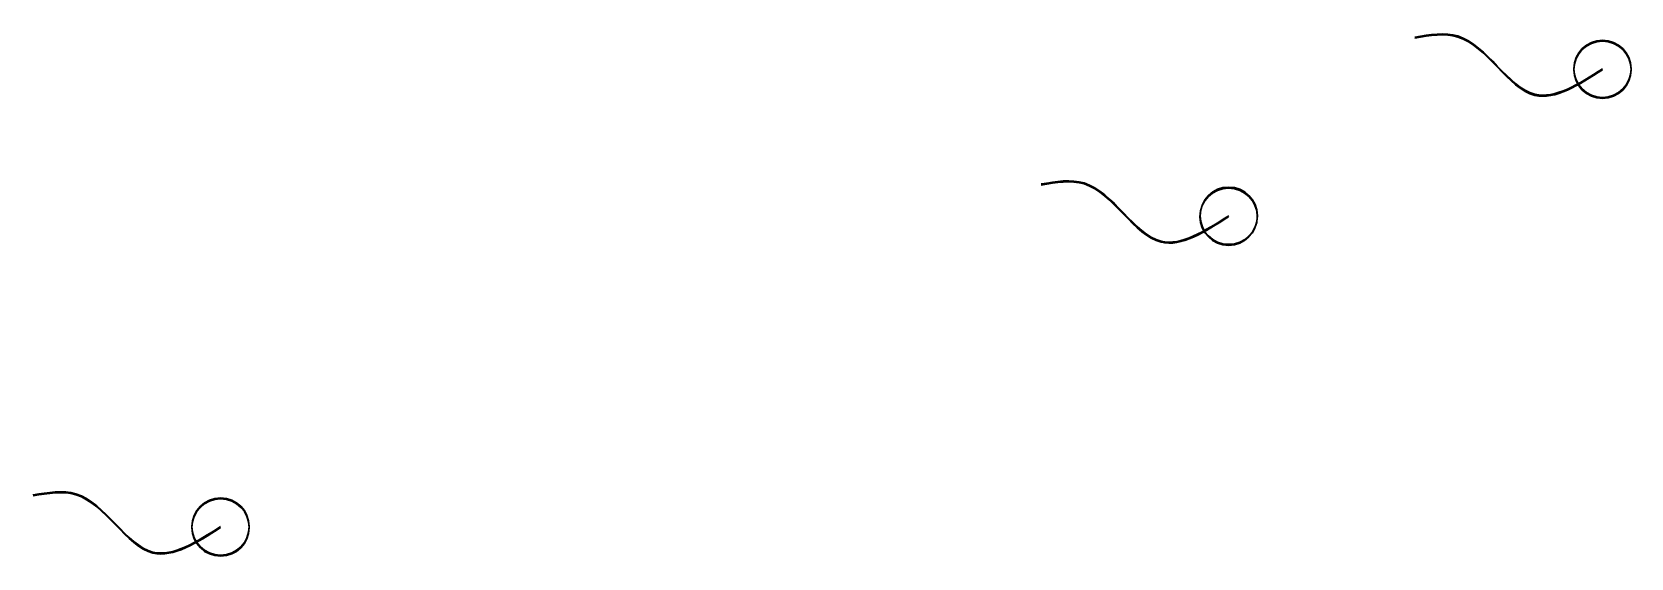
# Model space of a CAD drawing. Header units: inches. Extents: x -608 to 2119, y -619 to 1582.
# Drawn here: x 231.5 to 382.8, y 1532 to 1581.8 of the extents above; entities that cross this region are included whole.
import ezdxf

# ---------------------------------------------------------------- set-up
doc = ezdxf.new("R2010")
doc.units = ezdxf.units.IN
doc.header["$MEASUREMENT"] = 0
doc.layers.add('spkr-flex', color=7, linetype='Continuous', lineweight=30)
doc.layers.add('SPRK-COUPLING', color=7, linetype='Continuous', lineweight=40)

# ---------------------------------------------------------------- blocks, each defined once
blk = doc.blocks.new('coupling')
at = {"layer": 'SPRK-COUPLING', "const_width": 0.4}
for points in [[(-4, 0), (4, 0)], [(0, 4), (0, -4)]]:
    blk.add_lwpolyline(points, dxfattribs=at)
blk = doc.blocks.new('A$C2CA216D3')
at = {"layer": 'spkr-flex'}
blk.add_circle((17.75, -3), 2.71, dxfattribs=at)
blk.add_spline([(0, 0), (4.06, 0.1, 0), (11.35, -5.41, 0), (17.75, -3)], degree=3, dxfattribs=at)
at = {"layer": 'spkr-flex', "xscale": 0.025, "yscale": 0.025, "zscale": 0.025}
blk.add_blockref('coupling', (0, 0), dxfattribs=at)

msp = doc.modelspace()

# ---------------------------------------------------------------- linework, layer by layer
at = {"layer": 'spkr-flex'}
for centre in [(380.13, 1578.17), (344.74, 1564.26), (249.32, 1534.83)]:
    msp.add_circle(centre, 2.71, dxfattribs=at)
for points in [[(362.38, 1581.17), (366.44, 1581.27, 0), (373.73, 1575.75, 0), (380.13, 1578.17)], [(327, 1567.26), (331.06, 1567.36, 0), (338.34, 1561.84, 0), (344.74, 1564.26)], [(231.57, 1537.83), (235.63, 1537.93, 0), (242.92, 1532.42, 0), (249.32, 1534.83)]]:
    msp.add_spline(points, degree=3, dxfattribs=at)

# ---------------------------------------------------------------- block references
for p in [(362.38, 1581.27), (327, 1567.36), (231.57, 1537.93)]:
    msp.add_blockref('A$C2CA216D3', p, dxfattribs=at)
at = {"layer": 'spkr-flex', "xscale": 0.025, "yscale": 0.025, "zscale": 0.025}
for p in [(362.38, 1581.17), (327, 1567.26), (231.57, 1537.83)]:
    msp.add_blockref('coupling', p, dxfattribs=at)

doc.saveas('drawing.dxf')
